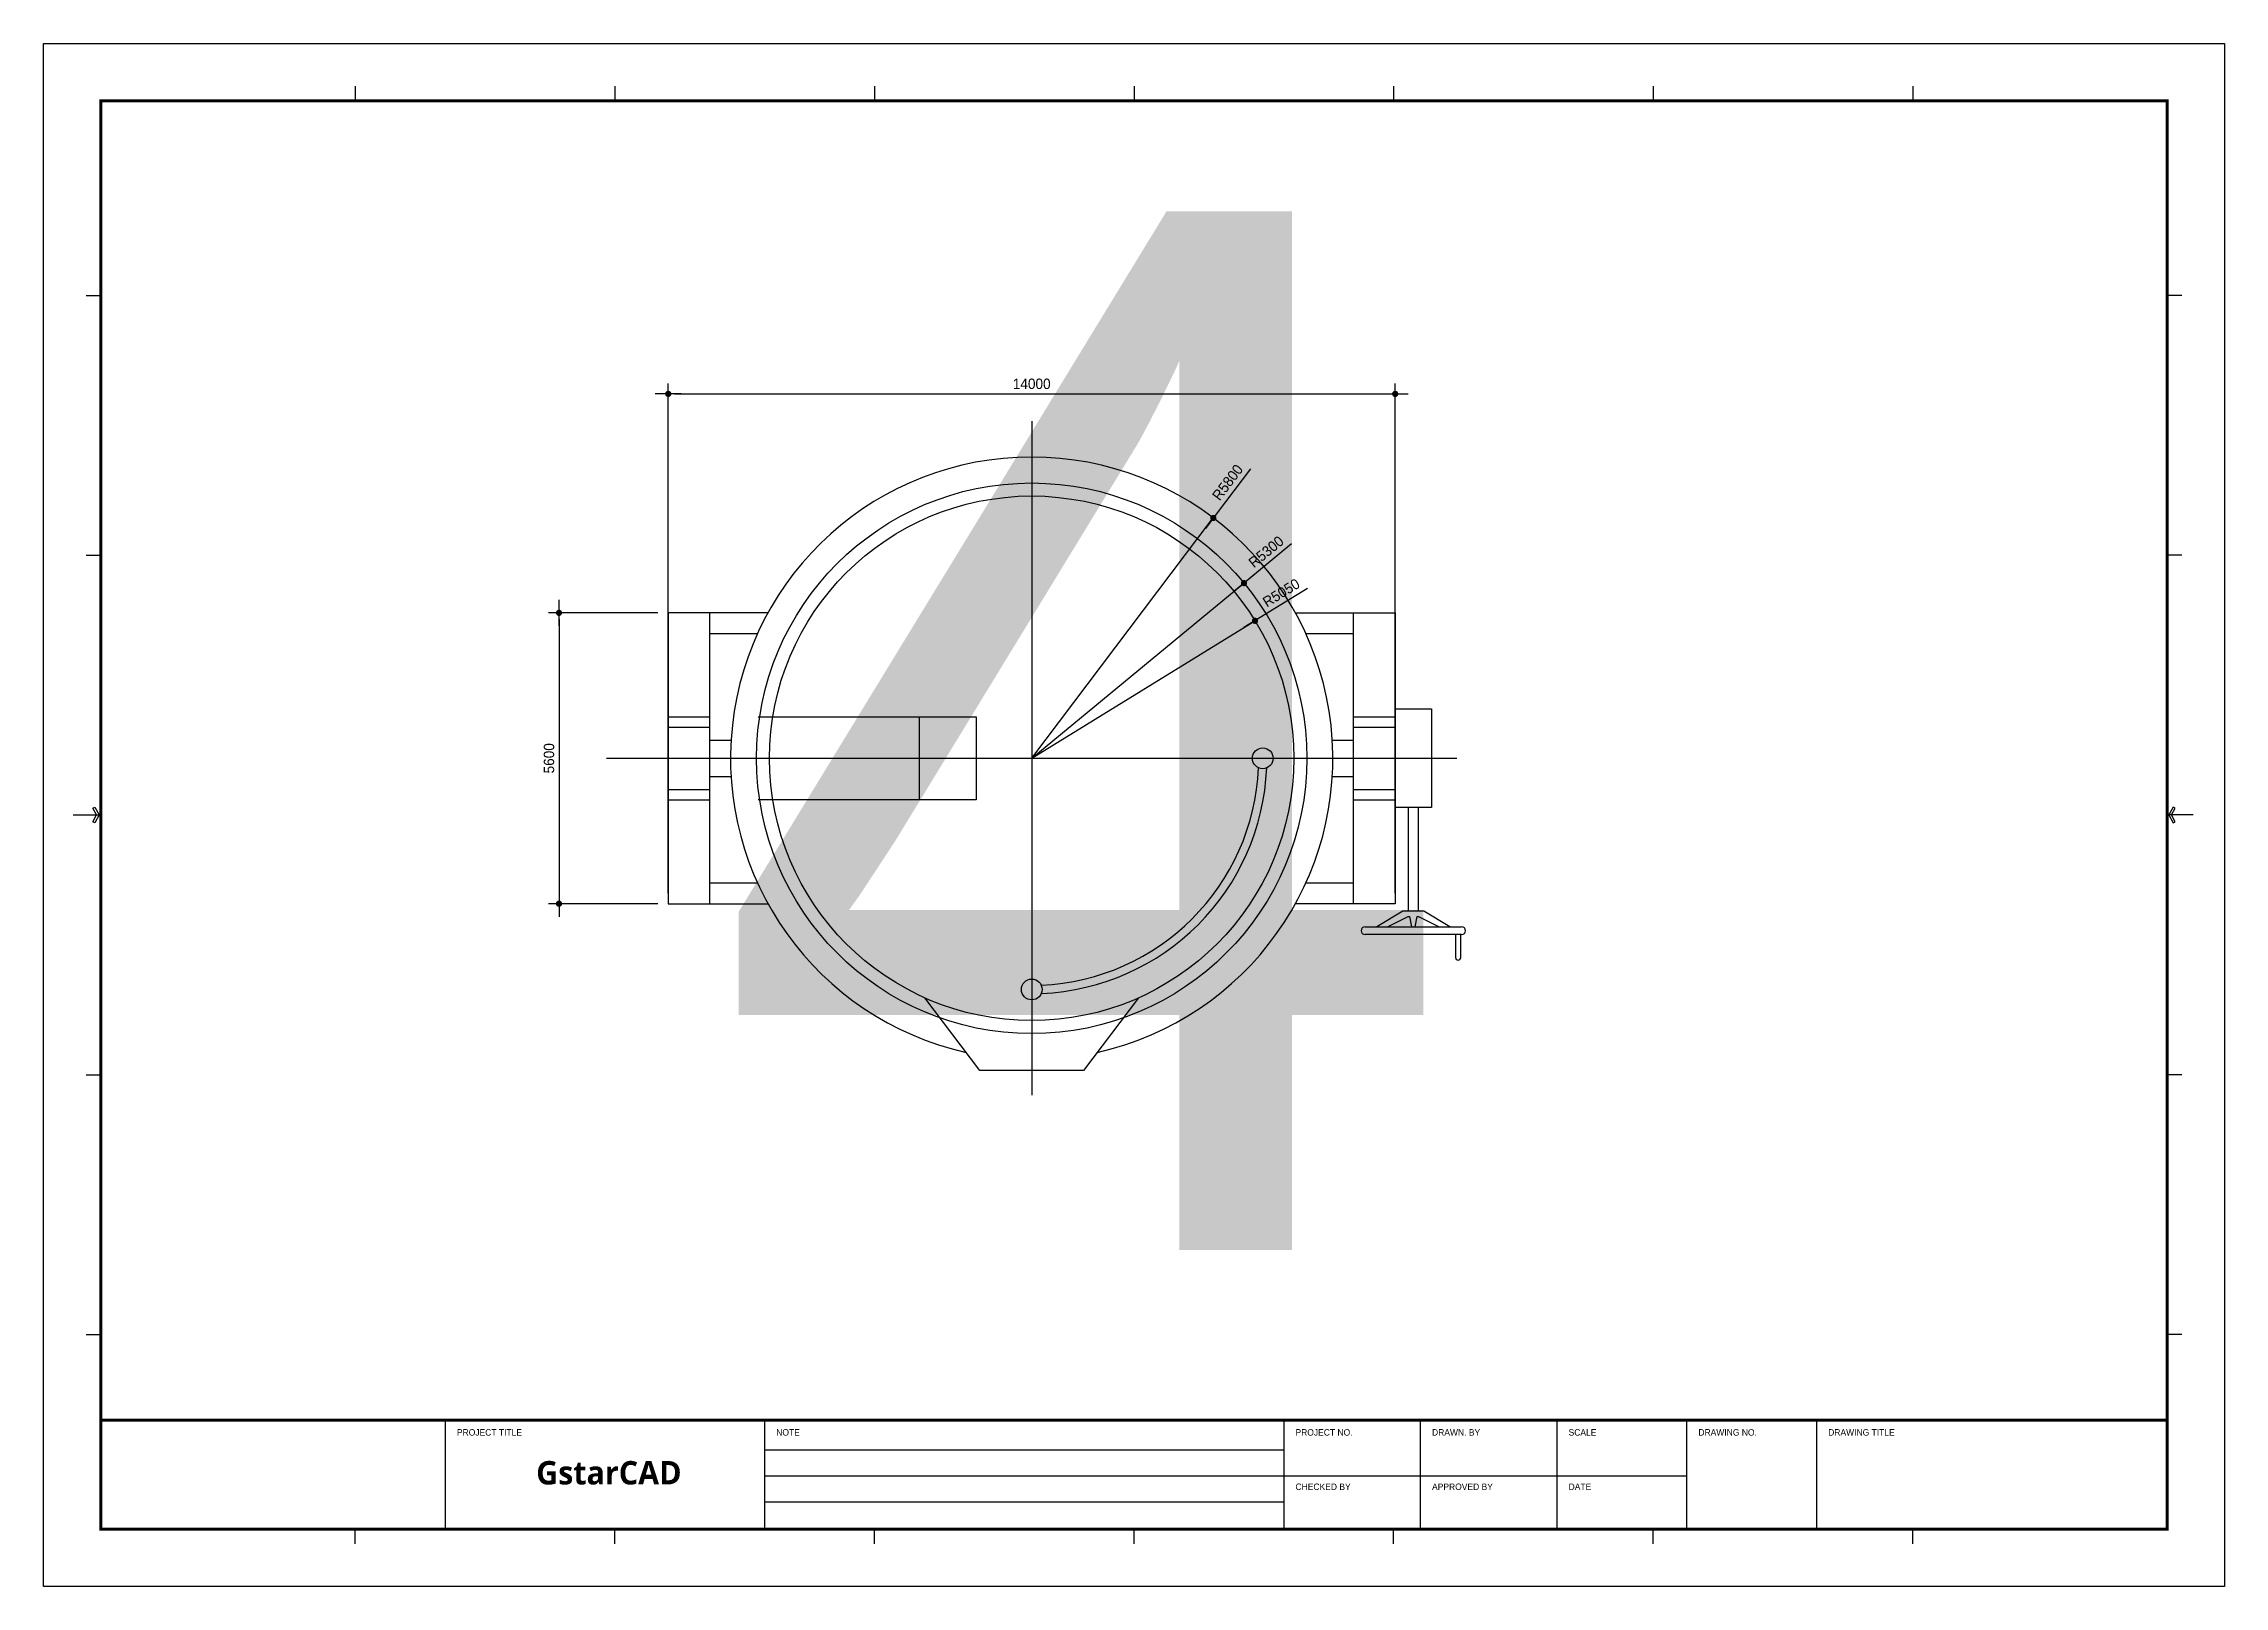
# Model space of a CAD drawing. Header units: millimetres. Extents: x 0 to 253659, y 0 to 59400.
# Drawn here: x 126000 to 168000, y 29700 to 59400 of the extents above; entities that cross this region are included whole.
import ezdxf

# ---------------------------------------------------------------- set-up
doc = ezdxf.new("R2010")
doc.units = ezdxf.units.MM
doc.header["$LTSCALE"] = 200
doc.header["$MEASUREMENT"] = 0
doc.layers.get('0').update_dxf_attribs({"linetype": 'CONTINUOUS'})
doc.layers.get('DEFPOINTS').update_dxf_attribs({"linetype": 'CONTINUOUS'})
for name, color, linetype in [('1', 1, 'CONTINUOUS'), ('9', 9, 'CONTINUOUS'), ('A-벽', 7, 'CONTINUOUS'), ('SHEET', 7, 'CONTINUOUS'), ('주방기구(변경)', 9, 'CONTINUOUS')]:
    doc.layers.add(name, color=color, linetype=linetype)
doc.layers.add('6', color=7, linetype='CONTINUOUS', true_color=0xff99ff)
doc.styles.add('HDH', font='helved', dxfattribs={"bigfont": 'hd'})
doc.styles.get("Standard").update_dxf_attribs({"font": ''})
doc.styles.get('Standard').set_extended_font_data('Gulim')
doc.dimstyles.get("Standard").update_dxf_attribs({"dimtxt": 0.18, "dimasz": 0.18, "dimexe": 0.18, "dimexo": 0.0625, "dimgap": 0.09, "dimtad": 0, "dimtih": 1, "dimtoh": 1, "dimdec": 4, "dimzin": 0, "dimdsep": 46, "dimtxsty": 'Standard', "dimcen": 0.09, "dimadec": 0, "dimazin": 0, "dimtfac": 1, "dimtdec": 4, "dimtofl": 0, "dimtmove": 0, "dimatfit": 3, "dimfxl": 1, "dimtolj": 1, "dimtzin": 0, "dimarcsym": 0})

# ---------------------------------------------------------------- blocks, each defined once
blk = doc.blocks.new('Form')
for p, q in [((6000, 28880), (6000, 28630)), ((11000, 28880), (11000, 28630)), ((16000, 28880), (16000, 28630)), ((21000, 28880), (21000, 28630)), ((26000, 28880), (26000, 28630)), ((31000, 28880), (31000, 28630)), ((36000, 28880), (36000, 28630)), ((820, 24850), (1070, 24850)), ((41180, 24850), (40930, 24850)), ((820, 19850), (1070, 19850)), ((41180, 19850), (40930, 19850)), ((570, 14850), (1070, 14850)), ((41400, 14850), (40930, 14850)), ((820, 9850), (1070, 9850)), ((41180, 9850), (40930, 9850)), ((820, 4850), (1070, 4850)), ((41180, 4850), (40930, 4850)), ((6000, 820), (6000, 1070)), ((11000, 820), (11000, 1070)), ((16000, 820), (16000, 1070)), ((21000, 820), (21000, 1070)), ((26000, 820), (26000, 1070)), ((31000, 820), (31000, 1070)), ((36000, 820), (36000, 1070))]:
    blk.add_line(p, q)
for points in [[(0, 0), (0, 29700), (42000, 29700), (42000, 0)], [(984, 14700), (947, 14721), (1021, 14850), (947, 14979), (984, 15000), (1070, 14850)], [(41016, 14700), (41053, 14721), (40979, 14850), (41053, 14979), (41016, 15000), (40930, 14850)]]:
    blk.add_lwpolyline(points, close=True)
at = {"layer": '6', "color": 3, "const_width": 60}
blk.add_lwpolyline([(1100, 3200), (40900, 3200)], dxfattribs=at)
at = {"layer": 'SHEET', "color": 3}
for p, q in [((7740, 1130), (7740, 3180)), ((13890, 1130), (13890, 3180)), ((23890, 1130), (23890, 3180)), ((26520, 1130), (26520, 3180)), ((29150, 1130), (29150, 3180)), ((31650, 1130), (31650, 3180)), ((34150, 1130), (34150, 3180))]:
    blk.add_line(p, q, dxfattribs=at)
at = {"layer": 'SHEET'}
for p, q in [((13890, 2630), (23890, 2630)), ((13890, 2130), (23890, 2130)), ((23890, 2130), (31650, 2130)), ((13890, 1630), (23890, 1630))]:
    blk.add_line(p, q, dxfattribs=at)
at = {"layer": 'SHEET', "color": 3, "const_width": 60}
blk.add_lwpolyline([(1100, 1100), (1100, 28600), (40900, 28600), (40900, 1100)], close=True, dxfattribs=at)
at = {"layer": '1', "char_height": 125, "attachment_point": 1, "style": 'HDH'}
for s, insert, width in [('\\f굴림|b0|i0|c129|p34;\\C0;PROJECT TITLE', (7960, 3027), 3768.05), ('\\f굴림|b0|i0|c129|p34;\\C0;NOTE', (14110, 3027), 3768.04), ('\\f굴림|b0|i0|c129|p34;\\C0;PROJECT NO.', (24110, 3027), 3768.04), ('\\f굴림|b0|i0|c129|p34;\\C0;DRAWN. BY', (26740, 3027), 3768.04), ('\\f굴림|b0|i0|c129|p34;\\C0;SCALE', (29370, 3027), 3768.04), ('\\f굴림|b0|i0|c129|p34;\\C0;DRAWING NO.', (31870, 3027), 3768.04), ('\\f굴림|b0|i0|c129|p34;\\C0;DRAWING TITLE', (34370, 3027), 3768.04), ('\\f굴림|b0|i0|c129|p34;\\C0;CHECKED BY', (24110, 1980), 3768.04), ('\\f굴림|b0|i0|c129|p34;\\C0;APPROVED BY', (26740, 1980), 3768.04), ('\\f굴림|b0|i0|c129|p34;\\C0;DATE', (29370, 1980), 3768.04)]:
    blk.add_mtext(s, dxfattribs=dict(at, insert=insert, width=width))
at = {"layer": '9', "insert": (9486, 2412), "char_height": 450, "width": 4508.9, "attachment_point": 1}
blk.add_mtext('{\\fMalgun Gothic|b1|i0|c129|p50;GstarCAD}', dxfattribs=at)
blk = doc.blocks.new('DOT')
at = {"color": 0, "linetype": 'ByBlock'}
blk.add_line((-2.09, 0), (2.09, 0), dxfattribs=at)
at = {"color": 0, "linetype": 'ByBlock', "const_width": 0.5}
blk.add_lwpolyline([(-0.25, 0, 1), (0.25, 0, 1)], format="xyb", close=True, dxfattribs=at)
blk = doc.blocks.new('*D6716')
at = {"layer": '9', "color": 7, "lineweight": -2}
for p, q in [((137830, 48442), (135726, 48442)), ((135926, 48322), (135926, 42962)), ((137830, 42842), (135726, 42842))]:
    blk.add_line(p, q, dxfattribs=at)
at = {"layer": 'DEFPOINTS', "color": 0}
for p in [(138030, 48442), (135926, 42842), (138030, 42842)]:
    blk.add_point(p, dxfattribs=at)
at = {"layer": '9', "color": 7, "linetype": 'ByBlock', "lineweight": -2, "xscale": 120, "yscale": 120, "zscale": 120}
for p, rotation in [((135926, 48442), 90), ((135926, 42842), 270)]:
    blk.add_blockref('DOT', p, dxfattribs=dict(at, rotation=rotation))
at = {"layer": '9', "color": 3, "insert": (135734, 45642), "char_height": 200, "attachment_point": 5, "rotation": 90}
blk.add_mtext('\\A1;5600', dxfattribs=at)
blk = doc.blocks.new('_DOT')
at = {"color": 0, "linetype": 'ByBlock'}
blk.add_line((-0.5, 0), (-1, 0), dxfattribs=at)
at = {"color": 0, "linetype": 'ByBlock', "const_width": 0.5}
blk.add_lwpolyline([(-0.25, 0, 1), (0.25, 0, 1)], format="xyb", close=True, dxfattribs=at)
blk = doc.blocks.new('*D6717')
at = {"layer": '9', "color": 7, "lineweight": -2}
for p, q in [((149242, 51214), (148600, 50364)), ((145030, 45642), (148527, 50268))]:
    blk.add_line(p, q, dxfattribs=at)
at = {"layer": 'DEFPOINTS', "color": 0}
for p in [(148527, 50268), (145030, 45642)]:
    blk.add_point(p, dxfattribs=at)
at = {"layer": '9', "color": 7, "linetype": 'ByBlock', "lineweight": -2, "xscale": 120, "yscale": 120, "zscale": 120, "rotation": 232.9134600483499}
blk.add_blockref('DOT', (148527, 50268), dxfattribs=at)
at = {"layer": '9', "color": 3, "insert": (148803, 50953), "char_height": 200, "attachment_point": 5, "rotation": 52.9135}
blk.add_mtext('\\A1;R5800', dxfattribs=at)
blk = doc.blocks.new('*D6718')
at = {"layer": '9', "color": 7, "lineweight": -2}
for p, q in [((150032, 49769), (149210, 49091)), ((145030, 45642), (149118, 49014))]:
    blk.add_line(p, q, dxfattribs=at)
at = {"layer": 'DEFPOINTS', "color": 0}
for p in [(149118, 49014), (145030, 45642)]:
    blk.add_point(p, dxfattribs=at)
at = {"layer": '9', "color": 7, "linetype": 'ByBlock', "lineweight": -2, "xscale": 120, "yscale": 120, "zscale": 120, "rotation": 219.5232808378887}
blk.add_blockref('DOT', (149118, 49014), dxfattribs=at)
at = {"layer": '9', "color": 3, "insert": (149545, 49617), "char_height": 200, "attachment_point": 5, "rotation": 39.5233}
blk.add_mtext('\\A1;R5300', dxfattribs=at)
blk = doc.blocks.new('*D6719')
at = {"layer": '9', "color": 7, "lineweight": -2}
for p, q in [((150340, 48910), (149432, 48352)), ((145030, 45642), (149330, 48289))]:
    blk.add_line(p, q, dxfattribs=at)
at = {"layer": 'DEFPOINTS', "color": 0}
for p in [(149330, 48289), (145030, 45642)]:
    blk.add_point(p, dxfattribs=at)
at = {"layer": '9', "color": 7, "linetype": 'ByBlock', "lineweight": -2, "xscale": 120, "yscale": 120, "zscale": 120, "rotation": 211.6156892566246}
blk.add_blockref('DOT', (149330, 48289), dxfattribs=at)
at = {"layer": '9', "color": 3, "insert": (149836, 48827), "char_height": 200, "attachment_point": 5, "rotation": 31.6157}
blk.add_mtext('\\A1;R5050', dxfattribs=at)
blk = doc.blocks.new('*D6720')
at = {"layer": '9', "color": 7, "lineweight": -2}
for p, q in [((138030, 43042), (138030, 52857)), ((138150, 52657), (151910, 52657)), ((152030, 43042), (152030, 52857))]:
    blk.add_line(p, q, dxfattribs=at)
at = {"layer": 'DEFPOINTS', "color": 0}
for p in [(152030, 52657), (138030, 42842), (152030, 42842)]:
    blk.add_point(p, dxfattribs=at)
at = {"layer": '9', "color": 7, "linetype": 'ByBlock', "lineweight": -2, "xscale": 120, "yscale": 120, "zscale": 120, "rotation": 180}
blk.add_blockref('DOT', (138030, 52657), dxfattribs=at)
at = {"layer": '9', "color": 7, "linetype": 'ByBlock', "lineweight": -2, "xscale": 120, "yscale": 120, "zscale": 120}
blk.add_blockref('DOT', (152030, 52657), dxfattribs=at)
at = {"layer": '9', "color": 3, "insert": (145030, 52850), "char_height": 200, "attachment_point": 5}
blk.add_mtext('\\A1;14000', dxfattribs=at)

msp = doc.modelspace()

# ---------------------------------------------------------------- linework, layer by layer
at = {"color": 254, "true_color": 0xccffcc}
for centre in [(149479.628, 45641.55), (145030.517, 41191.55)]:
    msp.add_circle(centre, 200, dxfattribs=at)
at = {"layer": '주방기구(변경)', "color": 254, "true_color": 0xccffcc}
for p, q in [((145029.628, 52129.822), (145029.628, 39153.278)), ((138029.628, 48441.55), (138029.628, 42841.55)), ((139950.258, 48441.55), (138029.628, 48441.55)), ((138829.628, 42841.55), (138829.628, 48441.55)), ((150108.998, 48441.55), (152029.628, 48441.55)), ((151229.628, 42841.55), (151229.628, 48441.55)), ((152029.628, 48441.55), (152029.628, 42841.55)), ((138829.628, 48041.55), (139749.477, 48041.55)), ((150309.78, 48041.55), (151229.628, 48041.55)), ((138029.628, 46441.55), (138829.628, 46441.55)), ((138029.628, 46241.55), (138829.628, 46241.55)), ((142859.668, 46441.55), (142859.668, 44841.55)), ((151229.628, 46441.55), (152029.628, 46441.55)), ((151229.628, 46241.55), (152029.628, 46241.55)), ((152029.628, 46591.55), (152729.628, 46591.55)), ((152729.628, 46591.55), (152729.628, 44691.55)), ((138829.628, 45991.55), (139240.198, 45991.55)), ((150819.058, 45991.55), (151229.628, 45991.55)), ((136840.713, 45641.55), (153218.544, 45641.55)), ((138029.628, 45041.55), (138829.628, 45041.55)), ((138829.628, 45291.55), (139240.198, 45291.55)), ((150819.058, 45291.55), (151229.628, 45291.55)), ((151229.628, 45041.55), (152029.628, 45041.55)), ((138029.628, 44841.55), (138829.628, 44841.55)), ((151229.628, 44841.55), (152029.628, 44841.55)), ((152729.628, 44691.55), (152029.628, 44691.55)), ((152279.628, 44691.55), (152279.628, 42698.157)), ((152479.628, 42698.157), (152479.628, 44691.55)), ((138029.628, 42841.55), (139950.258, 42841.55)), ((138829.628, 43241.55), (139749.477, 43241.55)), ((152029.628, 42841.55), (150108.998, 42841.55)), ((150309.78, 43241.55), (151229.628, 43241.55)), ((152179.628, 42698.157), (151679.628, 42398.157)), ((151881.217, 42398.157), (152281.428, 42597.126)), ((152579.628, 42698.157), (152179.628, 42698.157)), ((152281.428, 42597.126), (152308.442, 42597.126)), ((152308.442, 42597.126), (152342.783, 42398.157)), ((152416.474, 42398.157), (152450.814, 42597.126)), ((152450.814, 42597.126), (152477.828, 42597.126)), ((152477.828, 42597.126), (152878.039, 42398.157)), ((153079.628, 42398.157), (152579.628, 42698.157)), ((151449.628, 42398.157), (153309.628, 42398.157)), ((153309.628, 42248.157), (151449.628, 42248.157))]:
    msp.add_line(p, q, dxfattribs=at)
for points in [[(139759.668, 46441.55), (143959.668, 46441.55), (143959.668, 44841.55), (139759.668, 44841.55)], [(147085.132, 41028.806), (146029.628, 39633.015), (144029.628, 39633.015), (142974.125, 41028.806)]]:
    msp.add_lwpolyline(points, dxfattribs=at)
at = {"layer": '주방기구(변경)'}
msp.add_lwpolyline([(153191.39, 42248.157), (153191.39, 41807.401, 1), (153293.39, 41807.401), (153293.39, 42248.157)], format="xyb", dxfattribs=at)
at = {"layer": '주방기구(변경)', "color": 254, "true_color": 0xccffcc}
for radius in [5300, 5050]:
    msp.add_circle((145029.628, 45641.55), radius, dxfattribs=at)
for centre, radius, start, end in [((145029.628, 45641.55), 5800, 282.5767749, 257.4232251), ((145029.628, 45641.55), 4370, 272.3932324, 357.6182136), ((145029.628, 45641.55), 4530, 272.3507859, 357.6606601), ((151449.628, 42323.157), 75, 90, 270)]:
    msp.add_arc(centre, radius, start, end, dxfattribs=at)
at = {"layer": '주방기구(변경)'}
msp.add_arc((153309.628, 42323.157), 75, 270, 90, dxfattribs=at)

# ---------------------------------------------------------------- block references
msp.add_blockref('Form', (126000, 29700))

# ---------------------------------------------------------------- texts
at = {"layer": 'A-벽', "insert": (138787.764, 56174.27), "char_height": 20000, "attachment_point": 1}
msp.add_mtext_dynamic_manual_height_columns('4', width=367.11901, gutter_width=12.5, heights=[0], dxfattribs=at)

# ---------------------------------------------------------------- dimensions: what is measured, and where the dimension line sits
at = {"layer": '9'}
dim = msp.add_linear_dim(base=(152029.628, 52657.169), p1=(138029.628, 42841.55), p2=(152029.628, 42841.55), dimstyle='Standard', override={"dimscale": 100, "dimtxt": 2, "dimasz": 1.2, "dimexe": 2, "dimexo": 2, "dimgap": 0.9, "dimtad": 1, "dimtih": 0, "dimtoh": 0, "dimdec": 0, "dimblk": 'DOT', "dimdle": 3, "dimclrd": 7, "dimclre": 7, "dimclrt": 3, "dimtdec": 0, "dimtix": 1, "dimtofl": 1, "dimtmove": 2, "dimldrblk": 'DOT'}, dxfattribs=at)
dim.commit()
dim.dimension.update_dxf_attribs({"geometry": '*D6720', "text_midpoint": (145029.628, 52849.965)})
for mpoint, picture, middle in [((148527.148, 50268.358), '*D6717', (148803.196, 50953.256)), ((149117.868, 49014.426), '*D6718', (149545.022, 49616.777)), ((149330.125, 48288.856), '*D6719', (149836.085, 48826.714))]:
    dim = msp.add_radius_dim(center=(145029.628, 45641.55), mpoint=mpoint, dimstyle='Standard', override={"dimscale": 100, "dimtxt": 2, "dimasz": 1.2, "dimexe": 2, "dimexo": 2, "dimgap": 0.9, "dimtad": 1, "dimtih": 0, "dimtoh": 0, "dimdec": 0, "dimblk": 'DOT', "dimdle": 3, "dimclrd": 7, "dimclre": 7, "dimclrt": 3, "dimtdec": 0, "dimtix": 1, "dimtofl": 1, "dimtmove": 2, "dimldrblk": 'DOT'}, dxfattribs=at)
    dim.commit()
    dim.dimension.update_dxf_attribs({"geometry": picture, "text_midpoint": middle})
dim = msp.add_linear_dim(base=(135926.326, 42841.55), p1=(138029.628, 48441.55), p2=(138029.628, 42841.55), angle=90, dimstyle='Standard', override={"dimscale": 100, "dimtxt": 2, "dimasz": 1.2, "dimexe": 2, "dimexo": 2, "dimgap": 0.9, "dimtad": 1, "dimtih": 0, "dimtoh": 0, "dimdec": 0, "dimblk": 'DOT', "dimdle": 3, "dimclrd": 7, "dimclre": 7, "dimclrt": 3, "dimtdec": 0, "dimtix": 1, "dimtofl": 1, "dimtmove": 2, "dimldrblk": 'DOT'}, dxfattribs=at)
dim.commit()
dim.dimension.update_dxf_attribs({"geometry": '*D6716', "text_midpoint": (135733.796, 45641.55)})

doc.saveas('drawing.dxf')
